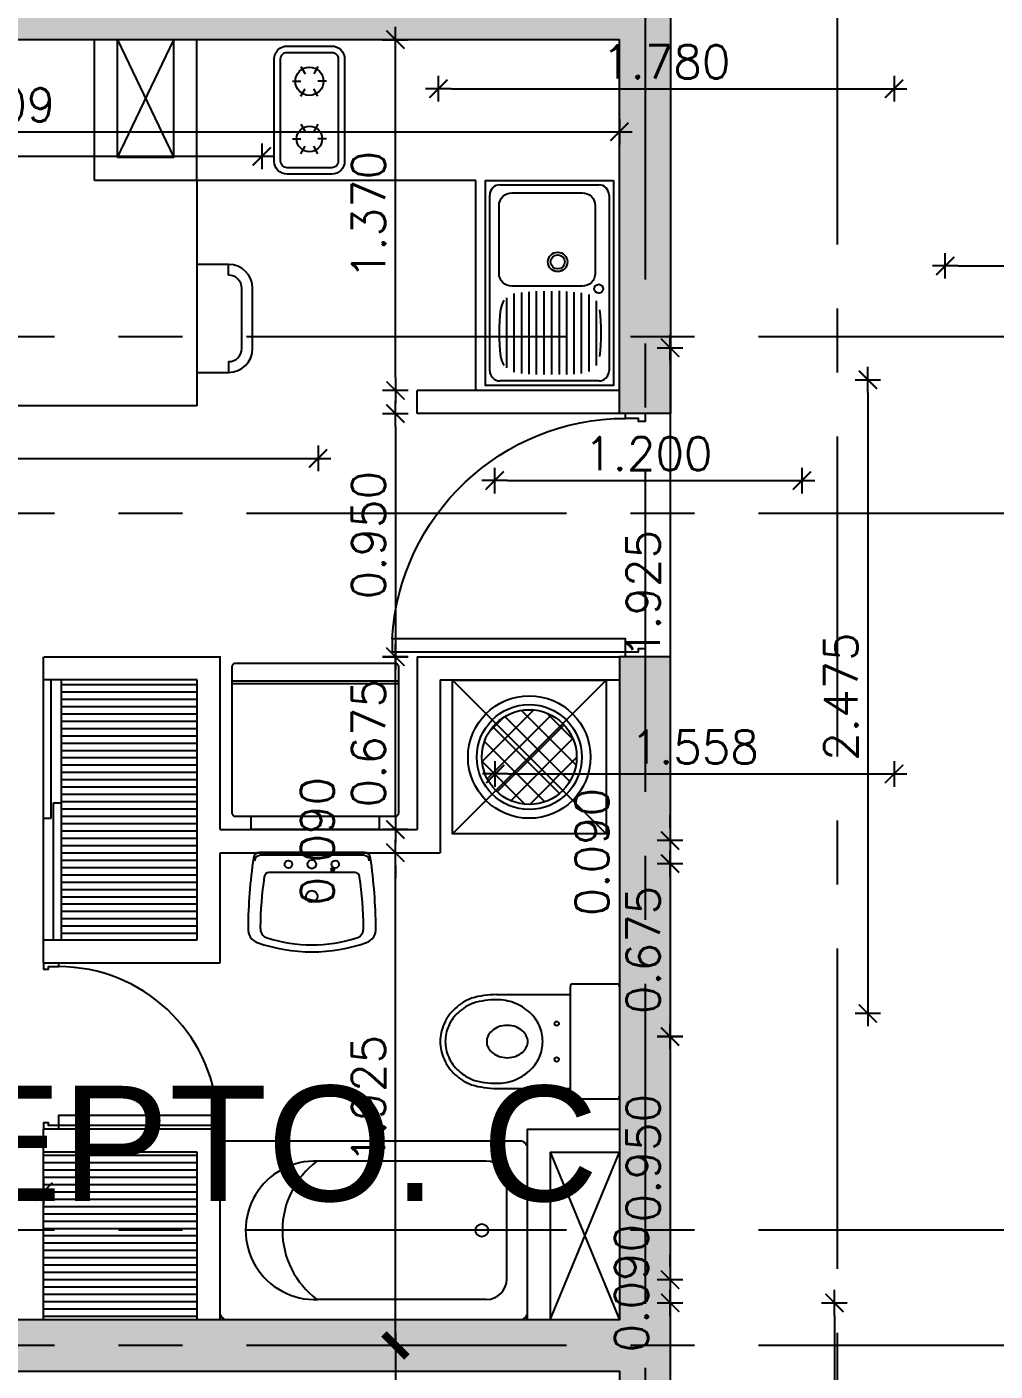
# Model space of a CAD drawing. Header units: millimetres. Extents: x 0 to 223, y -18 to 76.
# Drawn here: x 184.32 to 188.1, y 24.58 to 29.83 of the extents above; entities that cross this region are included whole.
import ezdxf

# ---------------------------------------------------------------- set-up
doc = ezdxf.new("R2010")
doc.units = ezdxf.units.MM
doc.linetypes.add('CENTER', pattern=[2, 1.25, -0.25, 0.25, -0.25])
for name, color, linetype in [('01', 1, 'Continuous'), ('04', 4, 'Continuous'), ('06', 6, 'Continuous'), ('EJES', 1, 'CENTER'), ('GRIS', 9, 'Continuous'), ('MUROS_EST', 5, 'Continuous'), ('PUERTAS', 1, 'Continuous')]:
    doc.layers.add(name, color=color, linetype=linetype)
doc.styles.add('Arial', font='arial.ttf')
doc.styles.add('INTERARQ', font='ROMANS.SHX')
doc.dimstyles.new('ESCALA_1-50', dxfattribs={"dimtxt": 0.13, "dimasz": 0.05, "dimexe": 0.18, "dimexo": 0.0625, "dimgap": 0.04, "dimtad": 1, "dimdec": 3, "dimzin": 0, "dimdsep": 46, "dimtxsty": 'INTERARQ', "dimblk": 'DIMTICK', "dimcen": 0.09, "dimse1": 1, "dimse2": 1, "dimclrd": 1, "dimclre": 1, "dimclrt": 2, "dimadec": 0, "dimazin": 0, "dimtfac": 4.5, "dimtdec": 3, "dimtofl": 0, "dimtmove": 2, "dimatfit": 3, "dimldrblk": 'DIMTICK', "dimfxl": 1, "dimtolj": 1, "dimtzin": 0, "dimarcsym": 0})

# ---------------------------------------------------------------- blocks, each defined once
blk = doc.blocks.new('DIMTICK')
at = {"color": 1}
for p, q in [((-1, 0), (1, 0)), ((0, 1), (0, -1))]:
    blk.add_line(p, q, dxfattribs=at)
at = {"color": 3, "const_width": 0.141}
blk.add_lwpolyline([(0.71, 0.71), (-0.71, -0.71)], dxfattribs=at)
blk = doc.blocks.new('*D93')
at = {"layer": '01', "color": 1, "lineweight": -2, "transparency": 16777216}
for p, q in [((186.83, 26.7018), (186.83, 26.7518)), ((186.83, 26.5118), (186.83, 26.4618))]:
    blk.add_line(p, q, dxfattribs=at)
at = {"layer": 'Defpoints', "color": 0, "transparency": 16777216}
for p in [(187.0011, 26.6518), (186.83, 26.5618), (186.915, 26.5618)]:
    blk.add_point(p, dxfattribs=at)
at = {"layer": '01', "color": 1, "lineweight": -2, "transparency": 16777216, "xscale": 0.05, "yscale": 0.05, "zscale": 0.05}
for p, rotation in [((186.83, 26.6518), 270), ((186.83, 26.5618), 90)]:
    blk.add_blockref('DIMTICK', p, dxfattribs=dict(at, rotation=rotation))
at = {"layer": '01', "color": 2, "transparency": 16777216, "insert": (186.525, 26.6068), "char_height": 0.13, "attachment_point": 5, "rotation": 90, "style": 'INTERARQ'}
blk.add_mtext('\\A1;0.090', dxfattribs=at)
blk = doc.blocks.new('*D94')
at = {"layer": '01', "color": 1, "lineweight": -2, "transparency": 16777216}
blk.add_line((186.83, 26.5118), (186.83, 25.9365), dxfattribs=at)
at = {"layer": 'Defpoints', "color": 0, "transparency": 16777216}
for p in [(186.915, 26.5618), (186.83, 25.8865), (186.915, 25.8865)]:
    blk.add_point(p, dxfattribs=at)
at = {"layer": '01', "color": 1, "lineweight": -2, "transparency": 16777216, "xscale": 0.05, "yscale": 0.05, "zscale": 0.05}
for p, rotation in [((186.83, 26.5618), 90), ((186.83, 25.8865), 270)]:
    blk.add_blockref('DIMTICK', p, dxfattribs=dict(at, rotation=rotation))
at = {"layer": '01', "color": 2, "transparency": 16777216, "insert": (186.725, 26.2242), "char_height": 0.13, "attachment_point": 5, "rotation": 90, "style": 'INTERARQ'}
blk.add_mtext('\\A1;0.675', dxfattribs=at)
blk = doc.blocks.new('*D37')
at = {"layer": '01', "color": 1, "lineweight": -2, "transparency": 16777216}
blk.add_line((186.83, 28.5265), (186.83, 26.7018), dxfattribs=at)
at = {"layer": 'Defpoints', "color": 0, "transparency": 16777216}
for p in [(186.83, 28.5765), (186.83, 26.6518), (186.83, 26.6518)]:
    blk.add_point(p, dxfattribs=at)
at = {"layer": '01', "color": 1, "lineweight": -2, "transparency": 16777216, "xscale": 0.05, "yscale": 0.05, "zscale": 0.05}
for p, rotation in [((186.83, 28.5765), 90), ((186.83, 26.6518), 270)]:
    blk.add_blockref('DIMTICK', p, dxfattribs=dict(at, rotation=rotation))
at = {"layer": '01', "color": 2, "transparency": 16777216, "insert": (186.725, 27.6142), "char_height": 0.13, "attachment_point": 5, "rotation": 90, "style": 'INTERARQ'}
blk.add_mtext('\\A1;1.925', dxfattribs=at)
blk = doc.blocks.new('*D20')
at = {"layer": '01', "color": 1, "lineweight": -2, "transparency": 16777216}
blk.add_line((186.83, 25.8365), (186.83, 24.9865), dxfattribs=at)
at = {"layer": 'Defpoints', "color": 0, "transparency": 16777216}
for p in [(187.8065, 25.8865), (186.83, 24.9365), (187.8065, 24.9365)]:
    blk.add_point(p, dxfattribs=at)
at = {"layer": '01', "color": 1, "lineweight": -2, "transparency": 16777216, "xscale": 0.05, "yscale": 0.05, "zscale": 0.05}
for p, rotation in [((186.83, 25.8865), 90), ((186.83, 24.9365), 270)]:
    blk.add_blockref('DIMTICK', p, dxfattribs=dict(at, rotation=rotation))
at = {"layer": '01', "color": 2, "transparency": 16777216, "insert": (186.725, 25.4115), "char_height": 0.13, "attachment_point": 5, "rotation": 90, "style": 'INTERARQ'}
blk.add_mtext('\\A1;0.950', dxfattribs=at)
blk = doc.blocks.new('*D77')
at = {"layer": '01', "color": 1, "lineweight": -2, "transparency": 16777216}
for p, q in [((186.83, 24.9865), (186.83, 25.0365)), ((186.83, 24.7965), (186.83, 24.7465))]:
    blk.add_line(p, q, dxfattribs=at)
at = {"layer": 'Defpoints', "color": 0, "transparency": 16777216}
for p in [(187.8065, 24.9365), (186.83, 24.8465), (186.915, 24.8465)]:
    blk.add_point(p, dxfattribs=at)
at = {"layer": '01', "color": 1, "lineweight": -2, "transparency": 16777216, "xscale": 0.05, "yscale": 0.05, "zscale": 0.05}
for p, rotation in [((186.83, 24.9365), 270), ((186.83, 24.8465), 90)]:
    blk.add_blockref('DIMTICK', p, dxfattribs=dict(at, rotation=rotation))
at = {"layer": '01', "color": 2, "transparency": 16777216, "insert": (186.6793, 24.9039), "char_height": 0.13, "attachment_point": 5, "rotation": 90, "style": 'INTERARQ'}
blk.add_mtext('\\A1;0.090', dxfattribs=at)
blk = doc.blocks.new('*D78')
at = {"layer": '01', "color": 1, "lineweight": -2, "transparency": 16777216}
blk.add_line((186.83, 24.7965), (186.83, 23.5265), dxfattribs=at)
at = {"layer": 'Defpoints', "color": 0, "transparency": 16777216}
for p in [(186.915, 24.8465), (186.83, 23.4765), (187.705, 23.4765)]:
    blk.add_point(p, dxfattribs=at)
at = {"layer": '01', "color": 1, "lineweight": -2, "transparency": 16777216, "xscale": 0.05, "yscale": 0.05, "zscale": 0.05}
for p, rotation in [((186.83, 24.8465), 90), ((186.83, 23.4765), 270)]:
    blk.add_blockref('DIMTICK', p, dxfattribs=dict(at, rotation=rotation))
at = {"layer": '01', "color": 2, "transparency": 16777216, "insert": (186.725, 24.1615), "char_height": 0.13, "attachment_point": 5, "rotation": 90, "style": 'INTERARQ'}
blk.add_mtext('\\A1;1.370', dxfattribs=at)
blk = doc.blocks.new('*D179')
at = {"layer": '01', "color": 1, "lineweight": -2, "transparency": 16777216}
blk.add_line((182.755, 29.3241), (185.1849, 29.3241), dxfattribs=at)
at = {"layer": 'Defpoints', "color": 0, "transparency": 16777216}
for p in [(185.2349, 29.3241), (182.705, 28.7023), (185.2349, 28.7023)]:
    blk.add_point(p, dxfattribs=at)
at = {"layer": '01', "color": 1, "lineweight": -2, "transparency": 16777216, "xscale": 0.05, "yscale": 0.05, "zscale": 0.05, "rotation": 180}
blk.add_blockref('DIMTICK', (182.705, 29.3241), dxfattribs=at)
at = {"layer": '01', "color": 1, "lineweight": -2, "transparency": 16777216, "xscale": 0.05, "yscale": 0.05, "zscale": 0.05}
blk.add_blockref('DIMTICK', (185.2349, 29.3241), dxfattribs=at)
at = {"layer": '01', "color": 2, "transparency": 16777216, "insert": (183.97, 29.4291), "char_height": 0.13, "attachment_point": 5, "style": 'INTERARQ'}
blk.add_mtext('\\A1;2.530', dxfattribs=at)
blk = doc.blocks.new('*D68')
at = {"layer": '01', "color": 1, "lineweight": -2, "transparency": 16777216}
blk.add_line((185.9749, 29.588), (187.655, 29.588), dxfattribs=at)
at = {"layer": 'Defpoints', "color": 0, "transparency": 16777216}
for p in [(187.705, 29.588), (185.9249, 28.9173), (187.705, 28.9165)]:
    blk.add_point(p, dxfattribs=at)
at = {"layer": '01', "color": 1, "lineweight": -2, "transparency": 16777216, "xscale": 0.05, "yscale": 0.05, "zscale": 0.05, "rotation": 180}
blk.add_blockref('DIMTICK', (185.9249, 29.588), dxfattribs=at)
at = {"layer": '01', "color": 1, "lineweight": -2, "transparency": 16777216, "xscale": 0.05, "yscale": 0.05, "zscale": 0.05}
blk.add_blockref('DIMTICK', (187.705, 29.588), dxfattribs=at)
at = {"layer": '01', "color": 2, "transparency": 16777216, "insert": (186.8149, 29.693), "char_height": 0.13, "attachment_point": 5, "style": 'INTERARQ'}
blk.add_mtext('\\A1;1.780', dxfattribs=at)
blk = doc.blocks.new('*D186')
at = {"layer": '01', "color": 1, "lineweight": -2, "transparency": 16777216}
blk.add_line((187.955, 28.8965), (189.255, 28.8965), dxfattribs=at)
at = {"layer": 'Defpoints', "color": 0, "transparency": 16777216}
for p in [(187.905, 28.8965), (189.305, 28.8965), (189.305, 28.8965)]:
    blk.add_point(p, dxfattribs=at)
at = {"layer": '01', "color": 1, "lineweight": -2, "transparency": 16777216, "xscale": 0.05, "yscale": 0.05, "zscale": 0.05, "rotation": 180}
blk.add_blockref('DIMTICK', (187.905, 28.8965), dxfattribs=at)
at = {"layer": '01', "color": 1, "lineweight": -2, "transparency": 16777216, "xscale": 0.05, "yscale": 0.05, "zscale": 0.05}
blk.add_blockref('DIMTICK', (189.305, 28.8965), dxfattribs=at)
at = {"layer": '01', "color": 2, "transparency": 16777216, "insert": (188.605, 29.0015), "char_height": 0.13, "attachment_point": 5, "style": 'INTERARQ'}
blk.add_mtext('\\A1;1.400', dxfattribs=at)
blk = doc.blocks.new('*D203')
at = {"layer": '01', "color": 1, "lineweight": -2, "transparency": 16777216}
blk.add_line((182.255, 28.1442), (185.405, 28.1442), dxfattribs=at)
at = {"layer": 'Defpoints', "color": 0, "transparency": 16777216}
for p in [(182.205, 28.4518), (185.455, 28.4518), (185.455, 28.1442)]:
    blk.add_point(p, dxfattribs=at)
at = {"layer": '01', "color": 1, "lineweight": -2, "transparency": 16777216, "xscale": 0.05, "yscale": 0.05, "zscale": 0.05, "rotation": 180}
blk.add_blockref('DIMTICK', (182.205, 28.1442), dxfattribs=at)
at = {"layer": '01', "color": 1, "lineweight": -2, "transparency": 16777216, "xscale": 0.05, "yscale": 0.05, "zscale": 0.05}
blk.add_blockref('DIMTICK', (185.455, 28.1442), dxfattribs=at)
at = {"layer": '01', "color": 2, "transparency": 16777216, "insert": (183.83, 28.2492), "char_height": 0.13, "attachment_point": 5, "style": 'INTERARQ'}
blk.add_mtext('\\A1;3.250', dxfattribs=at)
blk = doc.blocks.new('*D204')
at = {"layer": '01', "color": 1, "lineweight": -2, "transparency": 16777216}
blk.add_line((186.195, 28.0578), (187.295, 28.0578), dxfattribs=at)
at = {"layer": 'Defpoints', "color": 0, "transparency": 16777216}
for p in [(186.145, 28.4518), (187.345, 28.4518), (187.345, 28.0578)]:
    blk.add_point(p, dxfattribs=at)
at = {"layer": '01', "color": 1, "lineweight": -2, "transparency": 16777216, "xscale": 0.05, "yscale": 0.05, "zscale": 0.05, "rotation": 180}
blk.add_blockref('DIMTICK', (186.145, 28.0578), dxfattribs=at)
at = {"layer": '01', "color": 1, "lineweight": -2, "transparency": 16777216, "xscale": 0.05, "yscale": 0.05, "zscale": 0.05}
blk.add_blockref('DIMTICK', (187.345, 28.0578), dxfattribs=at)
at = {"layer": '01', "color": 2, "transparency": 16777216, "insert": (186.745, 28.1628), "char_height": 0.13, "attachment_point": 5, "style": 'INTERARQ'}
blk.add_mtext('\\A1;1.200', dxfattribs=at)
blk = doc.blocks.new('*D205')
at = {"layer": '01', "color": 1, "lineweight": -2, "transparency": 16777216}
blk.add_line((187.6025, 28.4015), (187.6025, 26.0265), dxfattribs=at)
at = {"layer": 'Defpoints', "color": 0, "transparency": 16777216}
for p in [(187.7048, 28.4515), (187.6025, 25.9765), (187.705, 25.9765)]:
    blk.add_point(p, dxfattribs=at)
at = {"layer": '01', "color": 1, "lineweight": -2, "transparency": 16777216, "xscale": 0.05, "yscale": 0.05, "zscale": 0.05}
for p, rotation in [((187.6025, 28.4515), 90), ((187.6025, 25.9765), 270)]:
    blk.add_blockref('DIMTICK', p, dxfattribs=dict(at, rotation=rotation))
at = {"layer": '01', "color": 2, "transparency": 16777216, "insert": (187.4975, 27.214), "char_height": 0.13, "attachment_point": 5, "rotation": 90, "style": 'INTERARQ'}
blk.add_mtext('\\A1;2.475', dxfattribs=at)
blk = doc.blocks.new('*D206')
at = {"layer": '01', "color": 1, "lineweight": -2, "transparency": 16777216}
blk.add_line((186.1973, 26.9121), (187.655, 26.9121), dxfattribs=at)
at = {"layer": 'Defpoints', "color": 0, "transparency": 16777216}
for p in [(187.705, 26.9121), (186.1473, 25.8865), (187.705, 25.8865)]:
    blk.add_point(p, dxfattribs=at)
at = {"layer": '01', "color": 1, "lineweight": -2, "transparency": 16777216, "xscale": 0.05, "yscale": 0.05, "zscale": 0.05, "rotation": 180}
blk.add_blockref('DIMTICK', (186.1473, 26.9121), dxfattribs=at)
at = {"layer": '01', "color": 1, "lineweight": -2, "transparency": 16777216, "xscale": 0.05, "yscale": 0.05, "zscale": 0.05}
blk.add_blockref('DIMTICK', (187.705, 26.9121), dxfattribs=at)
at = {"layer": '01', "color": 2, "transparency": 16777216, "insert": (186.9261, 27.0171), "char_height": 0.13, "attachment_point": 5, "style": 'INTERARQ'}
blk.add_mtext('\\A1;1.558', dxfattribs=at)
blk = doc.blocks.new('*D207')
at = {"layer": '01', "color": 1, "lineweight": -2, "transparency": 16777216}
blk.add_line((187.4719, 24.7965), (187.4719, 23.5265), dxfattribs=at)
at = {"layer": 'Defpoints', "color": 0, "transparency": 16777216}
for p in [(187.705, 24.8465), (187.4719, 23.4765), (187.705, 23.4765)]:
    blk.add_point(p, dxfattribs=at)
at = {"layer": '01', "color": 1, "lineweight": -2, "transparency": 16777216, "xscale": 0.05, "yscale": 0.05, "zscale": 0.05}
for p, rotation in [((187.4719, 24.8465), 90), ((187.4719, 23.4765), 270)]:
    blk.add_blockref('DIMTICK', p, dxfattribs=dict(at, rotation=rotation))
at = {"layer": '01', "color": 2, "transparency": 16777216, "insert": (187.3669, 24.1615), "char_height": 0.13, "attachment_point": 5, "rotation": 90, "style": 'INTERARQ'}
blk.add_mtext('\\A1;1.370', dxfattribs=at)
blk = doc.blocks.new('TICK1')
at = {"color": 2, "const_width": 0.2}
blk.add_lwpolyline([(-0.3, -0.3), (0.3, 0.3)], dxfattribs=at)
at = {"color": 2}
for points in [[(0, 0), (-1, 0)], [(0, 0), (1, 0)]]:
    blk.add_lwpolyline(points, dxfattribs=at)
blk = doc.blocks.new('REFRI')
for p, q in [((-0.58, -0.325), (-0.58, 0.325)), ((-0.57, -0.325), (-0.57, 0.325))]:
    blk.add_line(p, q)
blk.add_lwpolyline([(-0.6368, 0.325), (-0.0632, 0.325, -0.414214), (-0.05, 0.3118), (-0.05, -0.3118, -0.414214), (-0.0632, -0.325), (-0.6368, -0.325, -0.414214), (-0.65, -0.3118), (-0.65, 0.3118, -0.414214)], format="xyb", close=True)
blk.add_lwpolyline([(-0.05, 0.25), (0, 0.25), (0, -0.25), (-0.05, -0.25)])
blk = doc.blocks.new('LAV')
for points in [[(0.022, 0.2287, 0.391789), (0, 0.2049), (0, -0.2049, 0.391789), (0.022, -0.2287, 0.034091), (0.2951, -0.2498, 0.338711), (0.3512, -0.2134, 0.172497), (0.3512, 0.2134, 0.338711), (0.2951, 0.2498, 0.034091)], [(0.0942, 0.1863, 0.391789), (0.0782, 0.1691), (0.0782, -0.1691, 0.391789), (0.0942, -0.1863, 0.034091), (0.2928, -0.2017, 0.338711), (0.3336, -0.1752, 0.152745), (0.3336, 0.1752, 0.338711), (0.2928, 0.2017, 0.034091)]]:
    blk.add_lwpolyline(points, format="xyb", close=True)
blk.add_lwpolyline([(0.0321, 0.2241, 0.391789), (0.0106, 0.2008), (0.0106, -0.2008, 0.391789), (0.0321, -0.2241)], format="xyb")
for centre, radius in [((0.0457, 0.0909), 0.0147), ((0.0457, -0.0005), 0.0172), ((0.1712, -0.0005), 0.0225), ((0.0457, -0.0919), 0.0147)]:
    blk.add_circle(centre, radius)
blk = doc.blocks.new('Tina 120')
for p, q in [((0.19, -0.08), (-0.19, -0.08)), ((-0.27, -0.16), (-0.27, -0.8175)), ((0.27, -0.16), (0.27, -0.8175))]:
    blk.add_line(p, q)
blk.add_lwpolyline([(0.35, -0.03), (0.35, -1.17, -0.414214), (0.32, -1.2), (-0.32, -1.2, -0.414214), (-0.35, -1.17), (-0.35, -0.03, -0.414214), (-0.32, 0), (0.32, 0, -0.414214)], format="xyb", close=True)
blk.add_circle((0, -0.1774), 0.025)
for centre, radius, start, end in [((-0.19, -0.16), 0.08, 90, 180), ((0.19, -0.16), 0.08, 0, 90), ((0, -0.8297), 0.2703, 177.4079, 2.5921), ((0, -0.6197), 0.337, 216.7598, 323.2402)]:
    blk.add_arc(centre, radius, start, end)
blk = doc.blocks.new('P_65')
at = {"color": 9}
blk.add_arc((-0.0126, 0.059), 0.6224, 93.9051, 179.909, dxfattribs=at)
at = {"layer": 'PUERTAS'}
blk.add_lwpolyline([(-0.015, 0.06), (-0.055, 0.06), (-0.055, 0.68), (-0.015, 0.68)], close=True, dxfattribs=at)
for points in [[(-0.65, 0), (-0.625, 0), (-0.625, 0.02), (-0.635, 0.02), (-0.635, 0.06), (-0.65, 0.06)], [(0, 0.06), (-0.015, 0.06), (-0.015, 0.02), (-0.025, 0.02), (-0.025, 0), (0, 0)]]:
    blk.add_lwpolyline(points, dxfattribs=at)
blk = doc.blocks.new('*D252')
at = {"layer": '01', "color": 1, "lineweight": -2, "transparency": 16777216}
for p, q in [((185.7571, 26.7444), (185.7571, 26.7944)), ((185.7571, 26.5544), (185.7571, 26.5044))]:
    blk.add_line(p, q, dxfattribs=at)
at = {"layer": 'Defpoints', "color": 0, "transparency": 16777216}
for p in [(185.7571, 26.6944), (185.8421, 26.6944), (185.9283, 26.6044)]:
    blk.add_point(p, dxfattribs=at)
at = {"layer": '01', "color": 1, "lineweight": -2, "transparency": 16777216, "xscale": 0.05, "yscale": 0.05, "zscale": 0.05}
for p, rotation in [((185.7571, 26.6944), 270), ((185.7571, 26.6044), 90)]:
    blk.add_blockref('DIMTICK', p, dxfattribs=dict(at, rotation=rotation))
at = {"layer": '01', "color": 2, "transparency": 16777216, "insert": (185.4521, 26.6494), "char_height": 0.13, "attachment_point": 5, "rotation": 90, "style": 'INTERARQ'}
blk.add_mtext('\\A1;0.090', dxfattribs=at)
blk = doc.blocks.new('*D253')
at = {"layer": '01', "color": 1, "lineweight": -2, "transparency": 16777216}
blk.add_line((185.7571, 26.7444), (185.7571, 27.3197), dxfattribs=at)
at = {"layer": 'Defpoints', "color": 0, "transparency": 16777216}
for p in [(185.7571, 27.3697), (185.8421, 27.3697), (185.8421, 26.6944)]:
    blk.add_point(p, dxfattribs=at)
at = {"layer": '01', "color": 1, "lineweight": -2, "transparency": 16777216, "xscale": 0.05, "yscale": 0.05, "zscale": 0.05}
for p, rotation in [((185.7571, 27.3697), 90), ((185.7571, 26.6944), 270)]:
    blk.add_blockref('DIMTICK', p, dxfattribs=dict(at, rotation=rotation))
at = {"layer": '01', "color": 2, "transparency": 16777216, "insert": (185.6521, 27.032), "char_height": 0.13, "attachment_point": 5, "rotation": 90, "style": 'INTERARQ'}
blk.add_mtext('\\A1;0.675', dxfattribs=at)
blk = doc.blocks.new('*D220')
at = {"layer": '01', "color": 1, "lineweight": -2, "transparency": 16777216}
blk.add_line((185.7571, 24.7297), (185.7571, 26.5544), dxfattribs=at)
at = {"layer": 'Defpoints', "color": 0, "transparency": 16777216}
for p in [(185.7571, 26.6044), (185.7571, 26.6044), (185.7571, 24.6797)]:
    blk.add_point(p, dxfattribs=at)
at = {"layer": '01', "color": 1, "lineweight": -2, "transparency": 16777216, "xscale": 0.05, "yscale": 0.05, "zscale": 0.05}
for p, rotation in [((185.7571, 26.6044), 90), ((185.7571, 24.6797), 270)]:
    blk.add_blockref('DIMTICK', p, dxfattribs=dict(at, rotation=rotation))
at = {"layer": '01', "color": 2, "transparency": 16777216, "insert": (185.6521, 25.642), "char_height": 0.13, "attachment_point": 5, "rotation": 90, "style": 'INTERARQ'}
blk.add_mtext('\\A1;1.925', dxfattribs=at)
blk = doc.blocks.new('P_75')
at = {"color": 9}
blk.add_arc((-0.0129, 0.0592), 0.7221, 93.336, 179.9333, dxfattribs=at)
at = {"layer": 'PUERTAS'}
blk.add_lwpolyline([(-0.015, 0.06), (-0.055, 0.06), (-0.055, 0.78), (-0.0149, 0.78)], close=True, dxfattribs=at)
for points in [[(-0.75, 0), (-0.725, 0), (-0.725, 0.02), (-0.735, 0.02), (-0.735, 0.06), (-0.75, 0.06)], [(0, 0.06), (-0.015, 0.06), (-0.015, 0.02), (-0.025, 0.02), (-0.025, 0), (0, 0)]]:
    blk.add_lwpolyline(points, dxfattribs=at)
blk = doc.blocks.new('LAVPLATO')
for p, q in [((-0.343, -0.017), (0.343, -0.017)), ((-0.383, -0.443), (-0.383, -0.057)), ((0.0458, -0.0965), (0.3462, -0.0965)), ((0.0694, -0.0675), (0.3226, -0.0675)), ((0.383, -0.057), (0.383, -0.443)), ((0.0357, -0.1545), (0.3563, -0.1545)), ((0.0387, -0.1255), (0.3533, -0.1255)), ((0.0338, -0.1835), (0.3582, -0.1835)), ((0.0315, -0.2115), (0.3574, -0.2115)), ((0.0319, -0.2415), (0.3578, -0.2415)), ((0.0323, -0.2715), (0.3582, -0.2715)), ((0.0327, -0.3015), (0.3578, -0.3015)), ((0.0342, -0.3305), (0.3563, -0.3305)), ((0.0342, -0.3305), (0.3563, -0.3305)), ((0.0369, -0.3595), (0.3536, -0.3595)), ((0.0369, -0.3595), (0.3536, -0.3595)), ((0.0416, -0.3885), (0.3489, -0.3885)), ((0.0586, -0.4175), (0.3319, -0.4175)), ((0.343, -0.483), (-0.343, -0.483))]:
    blk.add_line(p, q)
blk.add_lwpolyline([(-0.4, 0), (0.4, 0), (0.4, -0.5), (-0.4, -0.5)], close=True)
blk.add_lwpolyline([(-0.302, -0.0709), (-0.037, -0.0709, -0.414214), (0.013, -0.1209), (0.013, -0.3965, -0.414214), (-0.037, -0.4465), (-0.302, -0.4465, -0.414214), (-0.352, -0.3965), (-0.352, -0.1209, -0.414214)], format="xyb", close=True)
for centre, radius in [((0.023, -0.057), 0.0175), ((-0.082, -0.2175), 0.038), ((-0.082, -0.2175), 0.0275)]:
    blk.add_circle(centre, radius)
for centre, radius, start, end in [((-0.343, -0.057), 0.04, 90, 180), ((0.196, -0.7978), 0.75, 83.0207, 96.9793), ((0.343, -0.057), 0.04, 360, 90), ((-0.343, -0.443), 0.04, 180, 270), ((0.1132, -0.3662), 0.075, 233.5695, 263.0207), ((0.1952, 0.3038), 0.75, 263.0207, 276.9793), ((0.2773, -0.3662), 0.075, 276.9793, 306.4305), ((0.343, -0.443), 0.04, 270, 360)]:
    blk.add_arc(centre, radius, start, end)
blk = doc.blocks.new('cocina_2platos')
for p, q in [((-0.17, -0.0798), (-0.1533, -0.1086)), ((-0.1033, -0.0798), (-0.12, -0.1086)), ((-0.2033, -0.1375), (-0.17, -0.1375)), ((-0.07, -0.1375), (-0.1033, -0.1375)), ((-0.17, -0.1952), (-0.1533, -0.1664)), ((-0.1033, -0.1952), (-0.12, -0.1664)), ((-0.17, -0.3048), (-0.1533, -0.3336)), ((-0.1033, -0.3048), (-0.12, -0.3336)), ((-0.2033, -0.3625), (-0.17, -0.3625)), ((-0.07, -0.3625), (-0.1033, -0.3625)), ((-0.17, -0.4202), (-0.1533, -0.3914)), ((-0.1033, -0.4202), (-0.12, -0.3914))]:
    blk.add_line(p, q)
blk.add_lwpolyline([(-0.2741, -0.45), (-0.2741, -0.05, -0.414214), (-0.2241, 0), (-0.0491, 0, -0.414214), (0.0009, -0.05), (0.0009, -0.45, -0.414214), (-0.0491, -0.5), (-0.2241, -0.5, -0.414214)], format="xyb", close=True)
at = {"color": 9}
blk.add_lwpolyline([(-0.2491, -0.45), (-0.2491, -0.05, -0.414214), (-0.2241, -0.025), (-0.0491, -0.025, -0.414214), (-0.0241, -0.05), (-0.0241, -0.45, -0.414214), (-0.0491, -0.475), (-0.2241, -0.475, -0.414214)], format="xyb", close=True, dxfattribs=at)
for centre, radius in [((-0.1366, -0.1375), 0.055), ((-0.1366, -0.3625), 0.05)]:
    blk.add_circle(centre, radius)
blk = doc.blocks.new('*D254')
at = {"layer": '01', "color": 1, "lineweight": -2, "transparency": 16777216}
blk.add_line((185.7571, 28.4597), (185.7571, 29.7297), dxfattribs=at)
at = {"layer": 'Defpoints', "color": 0, "transparency": 16777216}
for p in [(185.7571, 29.7797), (186.6321, 29.7797), (185.8421, 28.4097)]:
    blk.add_point(p, dxfattribs=at)
at = {"layer": '01', "color": 1, "lineweight": -2, "transparency": 16777216, "xscale": 0.05, "yscale": 0.05, "zscale": 0.05}
for p, rotation in [((185.7571, 29.7797), 90), ((185.7571, 28.4097), 270)]:
    blk.add_blockref('DIMTICK', p, dxfattribs=dict(at, rotation=rotation))
at = {"layer": '01', "color": 2, "transparency": 16777216, "insert": (185.6521, 29.0947), "char_height": 0.13, "attachment_point": 5, "rotation": 90, "style": 'INTERARQ'}
blk.add_mtext('\\A1;1.370', dxfattribs=at)
blk = doc.blocks.new('*D255')
at = {"layer": '01', "color": 1, "lineweight": -2, "transparency": 16777216}
blk.add_line((185.7571, 28.2697), (185.7571, 27.4197), dxfattribs=at)
at = {"layer": 'Defpoints', "color": 0, "transparency": 16777216}
for p in [(186.8321, 28.3197), (185.7571, 27.3697), (186.8321, 27.3697)]:
    blk.add_point(p, dxfattribs=at)
at = {"layer": '01', "color": 1, "lineweight": -2, "transparency": 16777216, "xscale": 0.05, "yscale": 0.05, "zscale": 0.05}
for p, rotation in [((185.7571, 28.3197), 90), ((185.7571, 27.3697), 270)]:
    blk.add_blockref('DIMTICK', p, dxfattribs=dict(at, rotation=rotation))
at = {"layer": '01', "color": 2, "transparency": 16777216, "insert": (185.6521, 27.8447), "char_height": 0.13, "attachment_point": 5, "rotation": 90, "style": 'INTERARQ'}
blk.add_mtext('\\A1;0.950', dxfattribs=at)
blk = doc.blocks.new('*D230')
at = {"layer": '01', "color": 1, "lineweight": -2, "transparency": 16777216}
blk.add_line((181.7732, 29.42), (186.5821, 29.42), dxfattribs=at)
at = {"layer": 'Defpoints', "color": 0, "transparency": 16777216}
for p in [(186.6321, 29.42), (181.7232, 29.2913), (186.6321, 29.2913)]:
    blk.add_point(p, dxfattribs=at)
at = {"layer": '01', "color": 1, "lineweight": -2, "transparency": 16777216, "xscale": 0.05, "yscale": 0.05, "zscale": 0.05, "rotation": 180}
blk.add_blockref('DIMTICK', (181.7232, 29.42), dxfattribs=at)
at = {"layer": '01', "color": 1, "lineweight": -2, "transparency": 16777216, "xscale": 0.05, "yscale": 0.05, "zscale": 0.05}
blk.add_blockref('DIMTICK', (186.6321, 29.42), dxfattribs=at)
at = {"layer": '01', "color": 2, "transparency": 16777216, "insert": (184.1777, 29.525), "char_height": 0.13, "attachment_point": 5, "style": 'INTERARQ'}
blk.add_mtext('\\A1;4.909', dxfattribs=at)
blk = doc.blocks.new('*D284')
at = {"layer": '01', "color": 1, "lineweight": -2, "transparency": 16777216}
blk.add_line((181.1821, 25.2805), (184.3321, 25.2805), dxfattribs=at)
at = {"layer": 'Defpoints', "color": 0, "transparency": 16777216}
for p in [(184.3821, 25.2805), (181.1321, 24.7797), (184.3821, 24.7797)]:
    blk.add_point(p, dxfattribs=at)
at = {"layer": '01', "color": 1, "lineweight": -2, "transparency": 16777216, "xscale": 0.05, "yscale": 0.05, "zscale": 0.05, "rotation": 180}
blk.add_blockref('DIMTICK', (181.1321, 25.2805), dxfattribs=at)
at = {"layer": '01', "color": 1, "lineweight": -2, "transparency": 16777216, "xscale": 0.05, "yscale": 0.05, "zscale": 0.05}
blk.add_blockref('DIMTICK', (184.3821, 25.2805), dxfattribs=at)
at = {"layer": '01', "color": 2, "transparency": 16777216, "insert": (182.7571, 25.3855), "char_height": 0.13, "attachment_point": 5, "style": 'INTERARQ'}
blk.add_mtext('\\A1;3.250', dxfattribs=at)

msp = doc.modelspace()

# ---------------------------------------------------------------- hatches: boundary and pattern name
at = {"layer": 'GRIS'}
h = msp.add_hatch(dxfattribs=at)
h.set_pattern_fill('LINE', color=8, scale=0.009, style=0)
h.set_pattern_definition([(0, (-453.8965, -1109.166466), (0, -0.028575), [])])
h.paths.add_polyline_path([(184.9821, 27.2797), (184.4521, 27.2797), (184.4521, 26.7987), (184.4521, 26.2644), (184.9821, 26.2644)])
h = msp.add_hatch(dxfattribs=at)
h.set_pattern_fill('ANSI37', color=8, scale=0.5, style=0)
h.set_pattern_definition([(45, (-5184.60143, -7982.30572), (-0.04419417382, 0.04419417382), []), (135, (-5184.60143, -7982.30572), (-0.04419417382, -0.04419417382), [])])
h.paths.add_polyline_path([(186.1492, 27.1088), (186.28, 26.9779), (186.4109, 27.1087, 0.414214)])
h.paths.add_polyline_path([(186.1492, 26.8471, 0.414214), (186.4108, 26.8471), (186.28, 26.9779)])
h.paths.add_polyline_path([(186.28, 26.9779), (186.1492, 27.1088, 0.198983), (186.095, 26.9779, 0.198842), (186.1492, 26.8471)])
h.paths.add_polyline_path([(186.4108, 26.8471, 0.198983), (186.465, 26.9779, 0.198842), (186.4109, 27.1087), (186.28, 26.9779)])
h = msp.add_hatch(dxfattribs=at)
h.set_pattern_fill('LINE', color=8, scale=0.009, style=0)
h.set_pattern_definition([(0, (-403.729183, 1114.073354), (0, 0.028575), [])])
h.paths.add_polyline_path([(184.9821, 25.1297), (184.9821, 25.4344), (184.3821, 25.4344), (184.3821, 25.1297)])
h.paths.add_polyline_path([(184.3821, 25.1297), (184.3821, 24.7797), (184.9821, 24.7797), (184.9821, 25.1297)])
at = {"layer": 'MUROS_EST', "transparency": 33554687}
h = msp.add_hatch(color=256, dxfattribs=at)
h.dxf.hatch_style = 1
h.paths.add_polyline_path([(194.0403, 30.0097), (193.7903, 30.0097), (193.7903, 28.0297), (190.5671, 28.0297), (190.5671, 31.7297), (188.2321, 31.7297), (188.2321, 31.5297), (190.3671, 31.5297), (190.3671, 28.0297), (188.2321, 28.0297), (188.2321, 27.8297), (193.4903, 27.8297), (193.4903, 27.3697), (193.6903, 27.3692), (193.6903, 27.8297), (194.0414, 27.8297)])
h.paths.add_polyline_path([(194.0403, 36.5897), (193.7903, 36.5897), (193.7903, 35.5247), (188.4321, 35.5247), (188.4321, 36.5482), (188.2321, 36.5482), (188.2321, 35.2747), (188.5903, 35.2747), (188.5903, 32.6827), (188.7903, 32.6827), (188.7903, 35.2747), (194.0403, 35.2747)])
h.paths.add_polyline_path([(187.6072, 44.1496), (187.3572, 44.1496), (187.3572, 43.9496), (187.3572, 37.4752), (187.0707, 36.8907), (187.2503, 36.8027), (187.6072, 37.5308)])
h.paths.add_polyline_path([(181.6321, 43.9496), (182.8146, 43.9496), (182.8146, 44.1496), (181.3821, 44.1496), (181.3821, 40.2496), (181.6321, 40.2496)])
h.paths.add_polyline_path([(186.8321, 31.4397), (186.6321, 31.4397), (186.6321, 29.9797), (180.9321, 29.9797), (180.9321, 29.7797), (186.6321, 29.7797), (186.6321, 28.3197), (186.8321, 28.3197)])
h.paths.add_polyline_path([(186.8321, 27.3697), (186.6321, 27.3697), (186.6321, 24.7797), (180.9321, 24.7797), (180.9321, 24.5797), (181.4321, 24.5797), (181.4321, 23.5797), (181.6321, 23.5797), (181.6321, 24.5797), (186.6321, 24.5797), (186.6321, 24.0797), (186.8321, 24.0797)])
h.paths.add_polyline_path([(187.5822, 22.4897), (187.2375, 23.2205), (187.0566, 23.1351), (187.3822, 22.4448), (187.3822, 20.225), (187.3821, 16.0467), (187.3821, 15.7967), (187.5822, 15.7967), (187.5822, 15.9967), (187.5822, 16.0429), (187.5822, 20.225)])
h.paths.add_polyline_path([(181.6321, 19.2731), (181.4321, 19.2731), (181.4321, 15.9967), (181.6321, 15.9967)])
h.paths.add_polyline_path([(181.6321, 19.4796), (181.4321, 19.4796), (181.4321, 19.2731), (181.6321, 19.2731)])
h.paths.add_polyline_path([(182.8167, 15.9967), (181.6321, 15.9967), (181.6321, 15.7967), (182.8167, 15.7967)])
h.paths.add_polyline_path([(181.6321, 15.9967), (181.4321, 15.9967), (181.4321, 15.7967), (181.6321, 15.7967)])
h.paths.add_polyline_path([(193.9903, 20.5197), (193.7903, 20.5197), (193.7903, 19.2731), (193.9903, 19.2731)])
h.paths.add_polyline_path([(193.9903, 19.2731), (193.7903, 19.2731), (193.7903, 15.9967), (193.9903, 15.9967)])
h.paths.add_polyline_path([(193.7903, 15.9967), (193.5903, 15.9967), (193.5903, 15.7967), (193.7903, 15.7967)])
h.paths.add_polyline_path([(193.9903, 15.9967), (193.7903, 15.9967), (193.7903, 15.7967), (193.9903, 15.7967)])

# ---------------------------------------------------------------- linework, layer by layer
at = {"layer": '06'}
for p, q in [((184.5812, 29.2297), (184.5812, 29.7797)), ((184.6712, 29.3197), (184.6712, 29.7797)), ((184.8912, 29.3197), (184.8912, 29.7797)), ((184.9812, 29.2297), (184.9812, 29.7797)), ((184.8912, 29.3197), (184.6712, 29.3197)), ((184.9812, 29.2297), (184.5812, 29.2297)), ((184.3821, 27.2797), (184.3821, 27.3697)), ((185.0721, 26.6944), (185.0721, 27.3697)), ((185.8421, 27.3697), (185.8421, 26.6944)), ((185.8421, 27.3697), (186.6321, 27.3697)), ((184.9821, 26.2644), (184.9821, 27.2797)), ((185.9321, 27.2797), (185.9321, 26.6044)), ((185.9321, 27.2797), (186.6321, 27.2797)), ((185.0721, 26.6944), (185.8421, 26.6944)), ((185.0721, 26.1744), (185.0721, 26.6044)), ((185.0721, 26.6044), (185.9321, 26.6044)), ((184.3821, 26.2644), (184.9821, 26.2644)), ((184.3821, 26.1744), (184.3821, 26.2644)), ((184.3821, 26.1744), (185.0721, 26.1744)), ((185.0721, 25.5244), (184.3821, 25.5244)), ((184.3821, 25.4344), (184.3821, 25.5244)), ((185.0721, 24.7797), (185.0721, 25.5244)), ((186.2721, 25.5244), (186.2721, 24.7797)), ((186.2721, 25.5244), (186.6321, 25.5244)), ((184.9821, 25.4344), (184.3821, 25.4344)), ((184.9821, 24.7797), (184.9821, 25.4344)), ((186.3621, 25.4344), (186.3621, 24.7797)), ((186.3621, 25.4344), (186.6321, 25.4344))]:
    msp.add_line(p, q, dxfattribs=at)
for points in [[(184.3845, 27.3697), (185.0745, 27.3697)], [(184.9821, 27.2797), (184.3845, 27.2797)]]:
    msp.add_lwpolyline(points, dxfattribs=at)
at = {"layer": 'EJES'}
for p, q in [((187.4821, 48.2296), (187.4821, 12.0971)), ((186.7321, 36.0926), (186.7321, 12.0971)), ((198.4257, 28.6197), (177.2325, 28.6197)), ((198.4257, 27.9297), (177.2325, 27.9297)), ((198.4257, 25.1297), (177.2325, 25.1297)), ((198.4257, 24.6797), (177.2325, 24.6797))]:
    msp.add_line(p, q, dxfattribs=at)
at = {"layer": 'GRIS'}
for p, q in [((184.6712, 29.3197), (184.8912, 29.7797)), ((184.6712, 29.7797), (184.8912, 29.3197)), ((186.0712, 29.2297), (184.9812, 29.2297)), ((184.9812, 29.2297), (184.9812, 28.3497)), ((186.0712, 28.4097), (186.0712, 29.2297)), ((185.1056, 28.902), (184.9812, 28.902)), ((185.1056, 28.8599), (185.1056, 28.902)), ((185.1572, 28.5739), (185.1572, 28.8083)), ((185.1994, 28.5739), (185.1994, 28.8083)), ((185.1056, 28.5224), (185.1056, 28.4802)), ((184.9812, 28.4802), (185.1056, 28.4802)), ((186.6321, 28.4097), (185.8421, 28.4097)), ((185.8421, 28.3197), (185.8421, 28.4097)), ((184.9812, 28.3497), (184.1812, 28.3497)), ((186.6321, 28.3197), (185.8421, 28.3197)), ((185.98, 26.6779), (186.58, 27.2779)), ((185.98, 27.2779), (186.58, 26.6779)), ((186.1522, 26.0501), (186.4404, 26.0501)), ((186.4404, 25.6519), (186.4404, 26.0819)), ((186.4504, 26.0919), (186.6221, 26.0919)), ((186.6321, 26.0819), (186.6321, 25.6519)), ((186.1523, 25.6838), (186.4404, 25.6838)), ((186.6221, 25.6419), (186.4504, 25.6419)), ((186.3621, 25.4344), (186.6321, 24.7797)), ((186.3621, 24.7797), (186.6321, 25.4344))]:
    msp.add_line(p, q, dxfattribs=at)
at = {"layer": 'GRIS', "color": 8}
for p, q in [((184.4521, 26.7987), (184.4521, 27.2797)), ((184.3821, 26.2644), (184.3821, 26.7387)), ((184.3821, 24.7797), (184.3821, 25.4344))]:
    msp.add_line(p, q, dxfattribs=at)
for points in [[(184.3821, 26.7387), (184.3821, 27.3044)], [(184.4121, 26.7687), (184.4121, 27.2797)], [(184.4221, 26.2644), (184.4221, 26.7987)], [(184.4221, 26.7987), (184.4521, 26.7987)], [(184.4521, 26.2644), (184.4521, 26.7987)], [(184.3821, 26.7387), (184.4121, 26.7387)], [(184.4121, 26.7387), (184.4121, 26.7687)]]:
    msp.add_lwpolyline(points, dxfattribs=at)
at = {"layer": 'GRIS'}
msp.add_lwpolyline([(186.58, 27.2779), (186.58, 26.6779), (185.98, 26.6779), (185.98, 27.2779)], close=True, dxfattribs=at)
for points in [[(186.3324, 25.8669, 0.106666), (186.3193, 25.928, 0.10151), (186.2803, 25.9817, 0.094979), (186.2226, 26.0172, 0.090825), (186.1523, 26.0301, 0.071105), (186.0619, 26.0172, 0.094979), (186.0042, 25.9817, 0.10151), (185.9652, 25.928, 0.106666), (185.952, 25.8669, 0.106666), (185.9652, 25.8059, 0.10151), (186.0042, 25.7522, 0.094979), (186.0619, 25.7166, 0.071105), (186.1523, 25.7038, 0.090825), (186.2226, 25.7166, 0.094979), (186.2803, 25.7522, 0.10151), (186.3193, 25.8059, 0.106666)], [(186.274, 25.8669, 0.106666), (186.2697, 25.8867, 0.10151), (186.2544, 25.9079, 0.094979), (186.2287, 25.9237, 0.090825), (186.1939, 25.9301, 0.090825), (186.159, 25.9237, 0.094979), (186.1333, 25.9079, 0.10151), (186.118, 25.8867, 0.106666), (186.1137, 25.8669, 0.106666), (186.118, 25.8471, 0.10151), (186.1333, 25.8259, 0.094979), (186.159, 25.8102, 0.090825), (186.1939, 25.8038, 0.090825), (186.2287, 25.8102, 0.094979), (186.2544, 25.8259, 0.10151), (186.2697, 25.8471, 0.106666)]]:
    msp.add_lwpolyline(points, format="xyb", close=True, dxfattribs=at)
for centre, radius in [((186.28, 26.9779), 0.2393), ((186.28, 26.9779), 0.205), ((186.28, 26.9779), 0.185), ((186.3873, 25.9369), 0.00867), ((186.3873, 25.7969), 0.00867)]:
    msp.add_circle(centre, radius, dxfattribs=at)
for centre, radius, start, end in [((185.1056, 28.8083), 0.0937, 0, 90), ((185.1056, 28.8083), 0.0516, 0, 90), ((185.1056, 28.5739), 0.0516, 270, 0), ((185.1056, 28.5739), 0.0938, 270, 0), ((186.1521, 25.7089), 0.3412, 89.9849, 106.5737), ((186.4504, 26.0819), 0.01, 90, 180), ((186.6221, 26.0819), 0.01, 0, 90), ((186.1156, 25.8599), 0.1851, 132.461, 155.646), ((186.1257, 25.8489), 0.2, 110.7587, 132.461), ((186.1001, 25.8669), 0.168, 155.646, 180), ((186.1001, 25.8669), 0.168, 180, 204.354), ((186.1156, 25.874), 0.1851, 204.354, 227.539), ((186.1257, 25.885), 0.2, 227.539, 249.2413), ((186.1521, 26.025), 0.3412, 253.4263, 270.0247), ((186.4504, 25.6519), 0.01, 180, 270), ((186.6221, 25.6519), 0.01, 270, 0)]:
    msp.add_arc(centre, radius, start, end, dxfattribs=at)
at = {"layer": 'MUROS_EST'}
for points in [[(180.9321, 29.9797), (186.6321, 29.9797), (186.6321, 31.4397), (186.8321, 31.4397), (186.8321, 28.3197), (186.6321, 28.3197), (186.6321, 29.7797), (180.9321, 29.7797), (180.9321, 29.9797)], [(180.9321, 24.7835), (180.9321, 24.5797), (181.4321, 24.5797), (181.4321, 23.5797), (181.6321, 23.5797), (181.6321, 24.5797), (186.6321, 24.5797), (186.6321, 24.0797), (186.8321, 24.0797), (186.8321, 27.3697), (186.6321, 27.3697), (186.6321, 24.7797), (180.9321, 24.7797)]]:
    msp.add_lwpolyline(points, dxfattribs=at)

# ---------------------------------------------------------------- block references
at = {"layer": '06', "xscale": 0.1500000000000909, "yscale": 0.1500000000000909, "zscale": 0.1500000000000909}
for rotation in [270, 90]:
    msp.add_blockref('TICK1', (185.7571, 24.6797), dxfattribs=dict(at, rotation=rotation))
at = {"layer": 'GRIS'}
msp.add_blockref('cocina_2platos', (185.5578, 29.7547), dxfattribs=at)
for name, p, rotation in [('LAVPLATO', (186.6085, 28.8297), 270), ('P_65', (184.3821, 25.5244), 270.0000000000521)]:
    msp.add_blockref(name, p, dxfattribs=dict(at, rotation=rotation))
at = {"layer": 'GRIS', "extrusion": (0, 0, -1), "xscale": 1.266666666666665, "yscale": 1.266666666666665, "zscale": -1.266666666666665, "rotation": 270}
msp.add_blockref('P_75', (-186.7321, 27.3697), dxfattribs=at)
at = {"layer": 'GRIS', "color": 9}
for name, p, rotation in [('REFRI', (185.4441, 26.6952), 270), ('LAV', (185.4311, 26.6049), 269.9999999997394), ('Tina 120', (186.2721, 25.1295), 270)]:
    msp.add_blockref(name, p, dxfattribs=dict(at, rotation=rotation))

# ---------------------------------------------------------------- texts
at = {"layer": '04', "style": 'Arial'}
msp.add_text('DEPTO. C', height=0.45, dxfattribs=at).set_placement((183.5803, 25.244))

# ---------------------------------------------------------------- dimensions: what is measured, and where the dimension line sits
at = {"layer": '01'}
for base, p1, p2, angle, picture, middle in [((185.7571, 29.7797), (185.8421, 28.4097), (186.6321, 29.7797), 270, '*D254', (185.6521, 29.0947)), ((186.83, 26.6518), (186.83, 28.5765), (186.83, 26.6518), 90, '*D37', (186.725, 27.6142)), ((185.7571, 27.3697), (186.8321, 28.3197), (186.8321, 27.3697), 90, '*D255', (185.6521, 27.8447)), ((185.7571, 27.3697), (185.8421, 26.6944), (185.8421, 27.3697), 270, '*D253', (185.6521, 27.032)), ((185.7571, 26.6944), (185.9283, 26.6044), (185.8421, 26.6944), 270, '*D252', (185.4521, 26.6494)), ((186.83, 26.5618), (187.0011, 26.6518), (186.915, 26.5618), 90, '*D93', (186.525, 26.6068)), ((185.7571, 26.6044), (185.7571, 24.6797), (185.7571, 26.6044), 270, '*D220', (185.6521, 25.642)), ((186.83, 25.8865), (186.915, 26.5618), (186.915, 25.8865), 90, '*D94', (186.725, 26.2242)), ((186.83, 24.9365), (187.8065, 25.8865), (187.8065, 24.9365), 90, '*D20', (186.725, 25.4115)), ((186.83, 23.4765), (186.915, 24.8465), (187.705, 23.4765), 90, '*D78', (186.725, 24.1615))]:
    dim = msp.add_linear_dim(base=base, p1=p1, p2=p2, angle=angle, dimstyle='ESCALA_1-50', override={"dimtxt": 0.13}, dxfattribs=at)
    dim.commit()
    dim.dimension.update_dxf_attribs({"geometry": picture, "text_midpoint": middle})
for base, p1, p2, picture, middle in [((187.705, 29.588), (185.9249, 28.9173), (187.705, 28.9165), '*D68', (186.8149, 29.693)), ((186.6321, 29.42), (181.7232, 29.2913), (186.6321, 29.2913), '*D230', (184.1777, 29.525)), ((185.2349, 29.3241), (182.705, 28.7023), (185.2349, 28.7023), '*D179', (183.97, 29.4291)), ((189.305, 28.8965), (187.905, 28.8965), (189.305, 28.8965), '*D186', (188.605, 29.0015)), ((185.455, 28.1442), (182.205, 28.4518), (185.455, 28.4518), '*D203', (183.83, 28.2492)), ((187.345, 28.0578), (186.145, 28.4518), (187.345, 28.4518), '*D204', (186.745, 28.1628)), ((187.705, 26.9121), (186.1473, 25.8865), (187.705, 25.8865), '*D206', (186.9261, 27.0171)), ((184.3821, 25.2805), (181.1321, 24.7797), (184.3821, 24.7797), '*D284', (182.7571, 25.3855))]:
    dim = msp.add_linear_dim(base=base, p1=p1, p2=p2, dimstyle='ESCALA_1-50', dxfattribs=at)
    dim.commit()
    dim.dimension.update_dxf_attribs({"geometry": picture, "text_midpoint": middle})
for base, p1, p2, picture, middle in [((187.6025, 25.9765), (187.7048, 28.4515), (187.705, 25.9765), '*D205', (187.4975, 27.214)), ((187.4719, 23.4765), (187.705, 24.8465), (187.705, 23.4765), '*D207', (187.3669, 24.1615))]:
    dim = msp.add_linear_dim(base=base, p1=p1, p2=p2, angle=90, dimstyle='ESCALA_1-50', dxfattribs=at)
    dim.commit()
    dim.dimension.update_dxf_attribs({"geometry": picture, "text_midpoint": middle})
dim = msp.add_linear_dim(base=(186.83, 24.8465), p1=(187.8065, 24.9365), p2=(186.915, 24.8465), angle=90, dimstyle='ESCALA_1-50', override={"dimtxt": 0.13}, dxfattribs=at)
dim.commit()
dim.dimension.update_dxf_attribs({"geometry": '*D77', "text_midpoint": (186.6793, 24.9039), "dimtype": 160})

doc.saveas('drawing.dxf')
